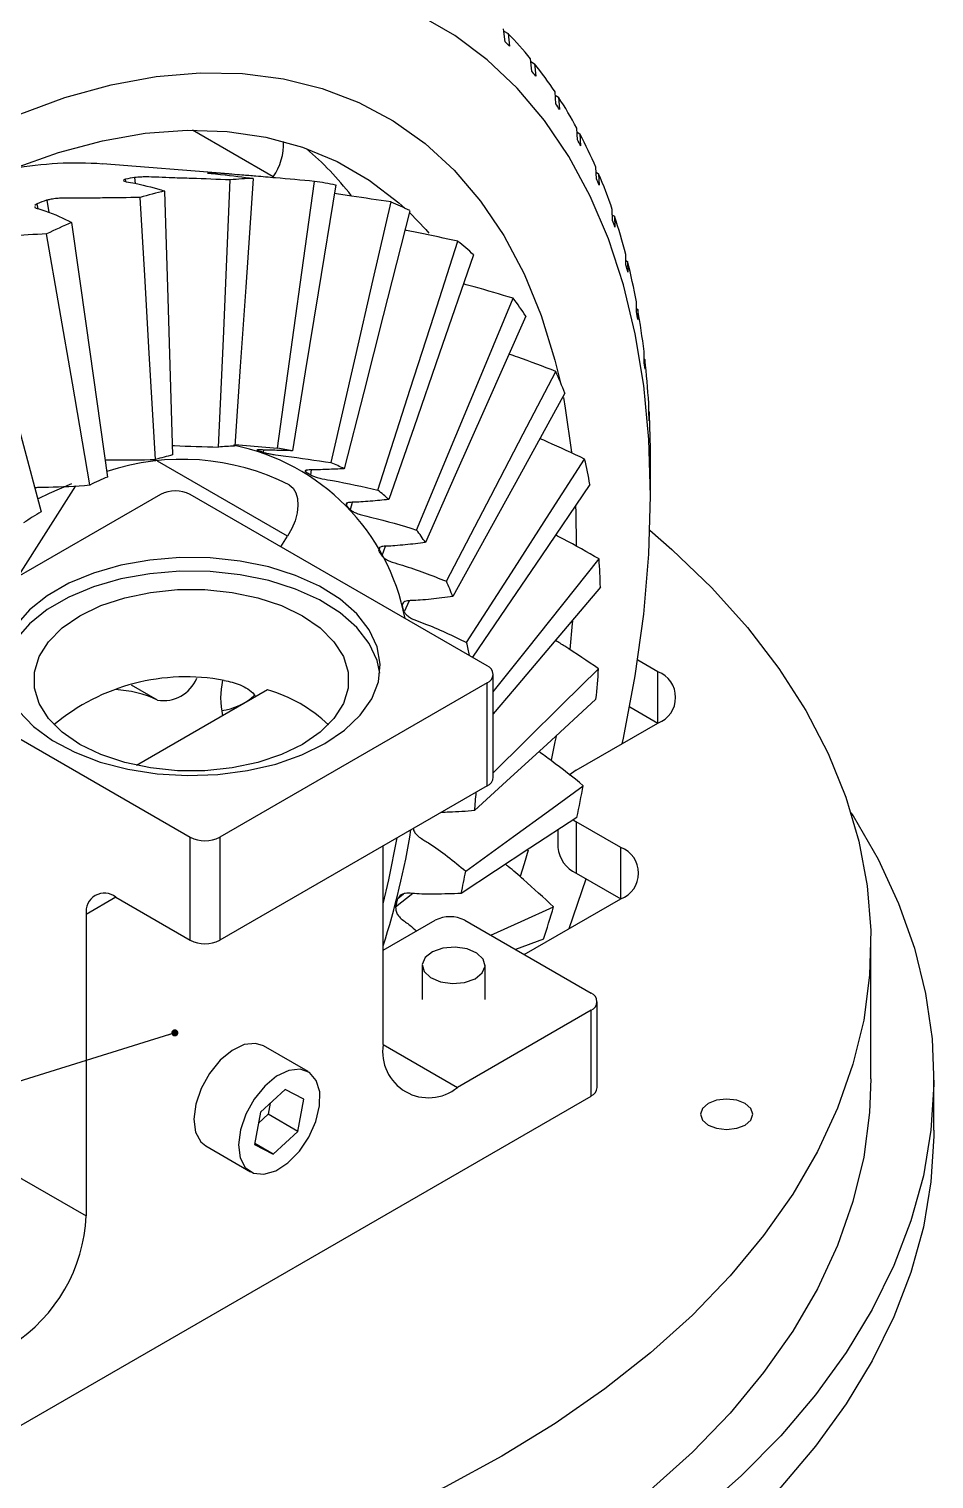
# Model space of a CAD drawing. Header units: millimetres. Extents: x 0 to 1189, y 0 to 841.
# Drawn here: x 659.4 to 788.7, y 293 to 500.2 of the extents above; entities that cross this region are included whole.
import ezdxf

# ---------------------------------------------------------------- set-up
doc = ezdxf.new("R2010")
doc.units = ezdxf.units.MM
doc.layers.add('10', color=7, linetype='Continuous')
doc.dimstyles.new('SLDDIMSTYLE0', dxfattribs={"dimtxt": 0.18, "dimasz": 1.016, "dimexe": 0, "dimexo": 0.0625, "dimgap": 0, "dimtad": 0, "dimtih": 1, "dimtoh": 1, "dimdec": 0, "dimrnd": 1e-09, "dimzin": 0, "dimdsep": 46, "dimtxsty": 'Standard', "dimblk1": 'DOT', "dimblk2": 'DOT', "dimsah": 1, "dimcen": 0.09, "dimadec": 0, "dimazin": 0, "dimtfac": 1.016, "dimtdec": 0, "dimtofl": 0, "dimtmove": 0, "dimatfit": 3, "dimldrblk": 'DOT', "dimfxl": 0, "dimfrac": 2, "dimtolj": 1, "dimtzin": 0, "dimarcsym": 0})

# ---------------------------------------------------------------- blocks, each defined once
blk = doc.blocks.new('_Dot')
at = {"color": 0, "linetype": 'ByBlock', "lineweight": -2}
blk.add_line((-0.5, 0), (-1, 0), dxfattribs=at)
at = {"color": 0, "linetype": 'ByBlock', "const_width": 0.5}
blk.add_lwpolyline([(-0.25, 0, 1), (0.25, 0, 1)], format="xyb", close=True, dxfattribs=at)

msp = doc.modelspace()

# ---------------------------------------------------------------- linework, layer by layer
at = {"color": 7, "linetype": 'Continuous', "lineweight": 25}
for p, q in [((727.46, 498.33), (727.26, 500.16)), ((727.29, 499.87), (727.88, 499.52)), ((727.88, 499.52), (728.08, 497.7)), ((731.27, 494.12), (731.11, 495.91)), ((731.14, 495.51), (731.68, 495.2)), ((731.68, 495.2), (731.84, 493.42)), ((734.73, 489.45), (734.6, 491.19)), ((734.63, 490.68), (735.11, 490.41)), ((735.11, 490.41), (735.24, 488.67)), ((694.35, 479.04), (682.79, 485.72)), ((737.81, 484.32), (737.71, 486.01)), ((737.75, 485.4), (738.16, 485.16)), ((738.16, 485.16), (738.26, 483.47)), ((687.99, 479.44), (669.93, 480.87)), ((673.25, 478.71), (672.95, 478.59)), ((673.28, 478.37), (673.25, 478.71)), ((674.54, 478.93), (674.6, 478.1)), ((740.51, 478.76), (740.44, 480.4)), ((740.47, 479.69), (740.83, 479.48)), ((740.83, 479.48), (740.9, 477.85)), ((660.62, 475.19), (660.29, 474.95)), ((660.75, 474.48), (660.62, 475.19)), ((661.97, 475.68), (662.26, 473.94)), ((742.83, 472.8), (742.77, 474.37)), ((742.8, 473.57), (743.1, 473.4)), ((743.1, 473.4), (743.15, 471.82)), ((744.73, 466.45), (744.7, 467.96)), ((744.72, 467.07), (744.97, 466.93)), ((744.97, 466.93), (745, 465.42)), ((746.24, 459.74), (746.22, 461.18)), ((746.23, 460.2), (746.42, 460.1)), ((746.42, 460.1), (746.43, 458.65)), ((747.32, 452.7), (747.31, 454.07)), ((747.32, 453.01), (747.45, 452.93)), ((747.45, 452.93), (747.45, 451.56)), ((747.99, 445.35), (747.99, 446.65)), ((747.99, 445.5), (748.05, 445.47)), ((748.05, 445.47), (748.05, 444.17)), ((688.84, 440.8), (694.96, 440.26)), ((692.94, 440.01), (692.9, 439.67)), ((696.38, 427.69), (677.82, 438.4)), ((699.78, 437.16), (699.64, 436.44)), ((748.23, 437.72), (748.23, 438.95)), ((748.23, 433.44), (748.23, 437.11)), ((698.98, 436.86), (699.03, 437.1)), ((678.23, 433.67), (640.05, 411.63)), ((657.97, 422.1), (666.15, 434.91)), ((724.9, 409.18), (682.47, 433.67)), ((704.79, 432.08), (704.88, 432.41)), ((705.63, 432.53), (705.33, 431.48)), ((695.43, 426.19), (696.38, 427.69)), ((709.42, 425.67), (709.56, 426.05)), ((710.33, 426.24), (709.84, 424.91)), ((712.77, 417.8), (712.98, 418.25)), ((713.77, 418.46), (713.04, 416.89)), ((640.05, 409.18), (682.47, 384.68)), ((749.29, 408.33), (746.41, 410)), ((749.29, 400.98), (749.29, 408.33)), ((677.8, 404.27), (674.09, 406.41)), ((724.9, 406.73), (686.72, 384.68)), ((724.9, 392.03), (724.9, 406.73)), ((725.78, 393.25), (725.78, 407.95)), ((693.52, 405.75), (674.8, 394.95)), ((745.28, 403.3), (749.29, 400.98)), ((737.63, 394.25), (749.29, 400.98)), ((737.63, 394.25), (736.63, 393.56)), ((724.9, 392.03), (686.72, 369.99)), ((734.99, 385.72), (734.99, 383.22)), ((737.18, 387.18), (737.63, 386.9)), ((743.99, 383.22), (737.63, 386.9)), ((737.63, 386.9), (737.63, 379.55)), ((682.47, 369.99), (682.47, 384.68)), ((686.72, 384.68), (686.72, 369.99)), ((710.05, 355.06), (710.05, 383.46)), ((743.99, 375.88), (743.99, 383.22)), ((737.63, 379.55), (743.99, 375.88)), ((736.63, 371.63), (739.03, 378.74)), ((671.87, 376.11), (667.62, 373.66)), ((671.87, 376.11), (682.47, 369.99)), ((714.27, 376.64), (711.83, 374.69)), ((712.15, 375.92), (712.96, 376.59)), ((730.2, 367.92), (743.99, 375.88)), ((667.62, 373.66), (667.62, 330.57)), ((710.05, 368.53), (717.47, 372.82)), ((721.72, 372.82), (739.75, 362.41)), ((732.93, 370.11), (728.97, 368.63)), ((779.74, 350.16), (779.74, 369.75)), ((715.63, 366.39), (715.63, 361.49)), ((724.63, 361.49), (724.63, 366.39)), ((740.63, 348.94), (740.63, 361.18)), ((739.75, 359.96), (720.66, 348.94)), ((739.75, 347.71), (739.75, 359.96)), ((699.33, 351.19), (692.96, 354.86)), ((710.05, 355.06), (720.66, 348.94)), ((788.74, 342.81), (788.74, 350.16)), ((696.06, 348.66), (692.53, 345.42)), ((698.72, 347.28), (696.06, 348.66)), ((637.93, 288.93), (739.75, 347.71)), ((693.92, 346.69), (693.63, 345.11)), ((697.87, 342.66), (698.72, 347.28)), ((692.53, 345.42), (691.68, 340.8)), ((693.63, 345.11), (692.24, 343.84)), ((697.87, 342.66), (693.63, 345.11)), ((645.35, 343.43), (667.62, 330.57)), ((694.35, 339.42), (697.87, 342.66)), ((684.71, 340.57), (691.08, 336.9)), ((691.68, 340.8), (694.35, 339.42)), ((694.35, 339.42), (691.71, 340.95))]:
    msp.add_line(p, q, dxfattribs=at)
at = {"color": 7, "linetype": 'Continuous', "lineweight": 25, "flags": 128}
for points in [[(744.21, 398.05), (744.38, 398.83), (746.06, 407.76), (747.27, 416.54), (747.99, 425.11), (748.23, 433.44), (747.99, 441.49), (747.27, 449.22), (746.06, 456.6), (744.38, 463.6), (742.23, 470.17), (739.63, 476.29), (736.58, 481.93), (733.1, 487.07), (729.21, 491.68), (724.92, 495.73), (720.26, 499.22), (715.24, 502.11)], [(644.29, 481.22), (651.1, 484.86), (657.88, 487.91), (664.58, 490.35), (671.18, 492.17), (677.63, 493.35), (683.91, 493.9), (689.97, 493.8), (695.79, 493.05), (701.33, 491.67), (706.58, 489.66), (711.48, 487.03), (716.03, 483.8), (720.2, 479.97), (723.96, 475.58), (727.3, 470.64), (730.19, 465.18), (732.63, 459.23), (734.59, 452.83), (735.32, 449.81)], [(644.29, 481.22), (651.1, 484.86), (657.88, 487.91), (664.58, 490.35), (671.18, 492.17), (677.63, 493.35), (683.91, 493.9), (689.97, 493.8), (695.79, 493.05), (701.33, 491.67), (706.58, 489.66), (711.48, 487.03), (716.03, 483.8), (720.2, 479.97), (723.96, 475.58), (727.3, 470.64), (730.19, 465.18), (732.63, 459.23), (734.59, 452.83), (735.32, 449.81)], [(644.29, 473.87), (650.79, 477.34), (657.25, 480.23), (663.64, 482.52), (669.93, 484.2), (676.06, 485.27), (682.03, 485.71), (687.78, 485.52), (693.28, 484.7), (698.52, 483.26), (703.45, 481.21), (708.05, 478.55), (712.29, 475.31), (713.14, 474.55)], [(686.53, 440.41), (687.21, 455.91), (687.7, 467.25), (688.2, 478.6)], [(691.48, 478.81), (690.41, 463.29), (689.62, 451.93), (688.83, 440.56)], [(678.81, 477.01), (679.27, 461.71), (679.61, 450.51), (679.95, 439.3)], [(694.96, 440.26), (697.1, 455.73), (698.67, 467.06), (700.24, 478.39)], [(703.26, 477.87), (700.75, 462.46), (698.91, 451.18), (697.07, 439.9)], [(677.52, 438.65), (676.63, 453.83), (675.98, 464.96), (675.33, 476.08)], [(702.6, 438.2), (706.08, 453.3), (708.62, 464.37), (711.17, 475.44)], [(665.54, 472.51), (667.62, 457.76), (669.14, 446.96), (670.66, 436.15)], [(713.84, 474.2), (710.04, 459.24), (707.26, 448.29), (704.48, 437.33)], [(713.85, 473.88), (716.15, 471.49), (716.58, 471.01)], [(668.16, 435.01), (665.65, 449.56), (663.8, 460.22), (661.96, 470.88)], [(709.28, 434.27), (713.91, 448.69), (717.31, 459.26), (720.7, 469.82)], [(722.96, 467.91), (718.05, 453.71), (714.46, 443.32), (710.86, 432.93)], [(652, 465.43), (655.73, 451.54), (658.46, 441.36), (661.19, 431.19)], [(714.82, 428.57), (720.41, 442.01), (724.51, 451.85), (728.61, 461.69)], [(730.41, 459.14), (724.6, 446.01), (720.34, 436.4), (716.08, 426.79)], [(719.08, 421.25), (725.42, 433.42), (730.06, 442.33), (734.71, 451.24)], [(736, 448.11), (729.5, 436.32), (724.74, 427.69), (719.99, 419.06)], [(735.79, 447.52), (736.07, 446), (736.97, 439.72)], [(735.79, 447.52), (736.07, 446), (736.97, 439.72)], [(721.97, 412.49), (728.81, 423.13), (733.82, 430.92), (738.83, 438.71)], [(665.52, 435.16), (662.31, 433.77), (660.74, 433.01)], [(739.58, 435.09), (732.65, 424.89), (727.57, 417.42), (722.79, 410.39)], [(696.62, 435.02), (697.17, 434.56), (697.57, 433.9), (697.81, 433.06), (697.87, 432.08), (697.74, 431.01), (697.45, 429.89), (696.99, 428.77), (696.38, 427.69)], [(737.54, 431.92), (737.56, 431.22), (737.62, 426.32)], [(737.54, 431.92), (737.56, 431.22), (737.62, 426.32)], [(748.15, 428.56), (751.3, 425.81), (756.99, 420.32), (762.09, 414.63), (766.57, 408.78), (770.41, 402.78), (773.61, 396.65), (776.15, 390.42), (778.02, 384.11), (779.21, 377.75), (779.72, 371.35), (779.55, 364.96), (778.7, 358.57), (777.16, 352.24), (774.96, 345.96), (772.09, 339.78), (768.57, 333.71), (764.4, 327.78), (759.62, 322.01), (754.22, 316.42), (748.24, 311.03), (741.7, 305.86), (734.61, 300.94), (727.02, 296.28)], [(709.57, 408.11), (709.19, 409.94), (708.06, 412.36), (706.28, 414.65), (703.88, 416.74), (700.94, 418.58), (697.51, 420.13), (693.71, 421.34), (689.62, 422.18), (685.34, 422.64), (681, 422.69), (676.7, 422.33), (672.55, 421.59), (668.66, 420.47), (665.13, 419), (662.06, 417.23), (659.52, 415.19), (657.58, 412.95), (656.29, 410.55), (655.68, 408.11)], [(701.72, 398.07), (704.53, 399.98), (706.78, 402.12), (708.41, 404.45), (709.36, 406.9), (709.62, 409.4), (709.19, 411.9), (708.06, 414.32), (706.28, 416.61), (703.88, 418.7), (700.94, 420.54), (697.51, 422.09), (693.71, 423.3), (689.62, 424.14), (685.34, 424.59), (681, 424.65), (676.7, 424.29), (672.55, 423.55), (668.66, 422.43), (665.13, 420.96), (662.06, 419.19), (659.52, 417.15), (657.58, 414.91)], [(725.78, 405.47), (730.5, 411.4), (735.69, 417.92), (740.89, 424.44)], [(698.54, 397.94), (695.53, 396.49), (692.14, 395.36), (688.45, 394.58), (684.59, 394.19), (680.67, 394.19), (676.8, 394.58), (673.12, 395.36), (669.72, 396.49), (666.72, 397.94), (664.2, 399.68), (662.24, 401.64), (660.89, 403.77), (660.21, 406), (660.21, 408.26), (660.89, 410.49), (662.24, 412.62), (664.2, 414.58), (666.72, 416.31), (669.72, 417.77), (673.12, 418.9), (676.8, 419.67), (680.67, 420.07), (684.59, 420.07), (688.45, 419.67), (692.14, 418.9), (695.53, 417.77), (698.54, 416.31), (701.06, 414.58), (703.02, 412.62), (704.36, 410.49), (705.04, 408.26), (705.04, 406), (704.36, 403.77), (703.02, 401.64), (701.06, 399.68), (698.54, 397.94)], [(741.08, 420.4), (733.96, 411.99), (728.75, 405.83), (725.78, 402.31)], [(737.1, 415.57), (737.07, 415.2), (736.69, 411.51)], [(737.1, 415.57), (737.07, 415.2), (736.69, 411.51)], [(725.78, 393.9), (730.45, 398.51), (735.64, 403.63), (740.82, 408.75)], [(740.45, 404.41), (733.41, 397.95), (728.26, 393.21), (723.1, 388.48)], [(658.01, 402.69), (660.1, 400.49), (662.78, 398.52), (665.98, 396.82), (669.6, 395.43), (673.56, 394.4), (677.76, 393.76), (682.08, 393.5), (686.42, 393.65), (690.66, 394.21), (694.69, 395.14), (698.41, 396.44), (701.72, 398.07)], [(734.74, 399.06), (734.59, 398.3), (734.05, 395.69)], [(734.74, 399.06), (734.59, 398.3), (734.05, 395.69)], [(721.84, 379.83), (728.65, 384.79), (733.65, 388.42), (738.64, 392.05)], [(737.71, 387.51), (731.01, 383.1), (726.1, 379.87), (721.19, 376.65)], [(776.88, 388.19), (777.18, 387.73), (780.76, 381.54), (783.68, 375.23), (785.95, 368.84), (787.55, 362.37), (788.48, 355.87), (788.74, 349.34), (788.31, 342.82), (787.22, 336.32), (785.45, 329.87), (783.01, 323.5), (779.92, 317.22), (776.19, 311.06), (771.82, 305.04), (766.84, 299.17), (761.26, 293.5), (755.1, 288.02), (748.38, 282.77), (741.14, 277.76), (733.38, 273.01)], [(710.05, 375.17), (710.87, 378.58), (712.05, 384.61)], [(730.78, 382.85), (730.19, 380.87), (729.64, 379.09)], [(730.78, 382.85), (730.19, 380.87), (729.64, 379.09)], [(725.42, 370.68), (729.78, 372.65), (734.39, 374.74)], [(717.09, 368.3), (716.05, 367.49), (715.63, 366.5), (715.9, 365.5), (716.81, 364.63), (718.23, 364.03), (719.93, 363.79), (721.67, 363.95), (723.17, 364.47), (724.21, 365.29), (724.62, 366.28), (724.35, 367.28), (723.44, 368.14), (722.03, 368.74), (720.32, 368.98), (718.59, 368.83), (717.09, 368.3)], [(692.96, 354.86), (691.81, 355.23), (690.19, 355.05), (688.46, 354.22), (686.76, 352.81), (685.25, 350.95), (684.05, 348.8), (683.28, 346.56), (683, 344.42), (683.24, 342.57)], [(689.61, 338.89), (690.35, 337.5), (691.52, 336.69), (693.01, 336.53), (694.7, 337.04), (696.44, 338.18), (698.07, 339.83), (699.44, 341.85), (700.43, 344.08), (700.96, 346.29), (700.98, 348.31), (700.48, 349.95), (699.52, 351.07), (698.17, 351.55), (696.56, 351.38), (694.82, 350.55), (693.13, 349.14), (691.61, 347.28), (690.41, 345.13), (689.64, 342.89), (689.37, 340.74), (689.61, 338.89)], [(779.74, 350.16), (779.55, 345.36), (778.7, 338.98), (777.16, 332.64), (774.96, 326.37), (772.09, 320.18), (768.57, 314.12), (764.4, 308.19), (759.62, 302.41), (754.22, 296.82), (748.24, 291.43), (741.7, 286.27), (734.61, 281.34), (727.02, 276.68)], [(756.47, 346.63), (755.65, 345.93), (755.37, 345.1), (755.65, 344.27), (756.47, 343.57), (757.68, 343.1), (759.12, 342.94), (760.55, 343.1), (761.77, 343.57), (762.58, 344.27), (762.87, 345.1), (762.58, 345.93), (761.77, 346.63), (760.55, 347.1), (759.12, 347.27), (757.68, 347.1), (756.47, 346.63)], [(683.24, 342.57), (683.98, 341.18), (684.71, 340.57)], [(788.74, 342.81), (788.74, 341.99), (788.31, 335.47), (787.22, 328.97), (785.45, 322.52), (783.01, 316.15), (779.92, 309.87), (776.19, 303.71), (771.82, 297.69), (766.84, 291.83), (761.26, 286.15), (755.1, 280.67), (748.38, 275.42), (741.14, 270.41), (733.38, 265.66)], [(727.02, 296.28), (718.94, 291.89), (710.41, 287.81), (701.47, 284.03), (692.13, 280.57), (682.45, 277.46), (672.45, 274.7), (662.17, 272.29), (651.66, 270.26), (640.95, 268.6), (630.09, 267.33), (619.11, 266.45), (608.05, 265.95), (596.97, 265.85), (585.9, 266.15), (574.87, 266.84), (563.95, 267.92), (553.15, 269.38), (542.54, 271.23), (532.14, 273.45)]]:
    msp.add_lwpolyline(points, dxfattribs=at)
at = {"color": 7, "linetype": 'Continuous', "lineweight": 25}
for centre, radius, start, end in [((687.36, 460.16), 56.49, 39.2542, 44.1702), ((689.18, 459.88), 54.26, 44.1869, 45.1236), ((684.02, 457.48), 60.78, 33.6801, 38.3623), ((686.46, 457.47), 57.89, 38.3835, 39.2805), ((682.53, 454.62), 62.75, 32.86, 33.7101), ((679.39, 454.45), 66.31, 28.4185, 32.8363), ((673.39, 451.26), 73.1, 23.4869, 27.6266), ((687.36, 483.8), 8.46, 325.7178, 1.9342), ((670.3, 449.13), 44.49, 37.7587, 49.685), ((677.27, 451.52), 68.86, 27.6513, 28.4504), ((666.22, 429.71), 51.29, 85.8519, 100.1565), ((693.51, 421.44), 57.41, 92.0208, 95.3057), ((670.64, 448.35), 76.21, 22.7721, 23.519), ((666, 448.11), 81.14, 18.886, 22.7477), ((696.48, 404.28), 74.85, 103.6611, 106.4136), ((693.95, 432.68), 46.13, 78.363, 82.1635), ((695.32, 437.56), 41.06, 63.1893, 67.2969), ((704.34, 382.82), 97.73, 113.3919, 115.6959), ((662.64, 445.32), 84.77, 18.2215, 18.9172), ((657.25, 445.17), 90.37, 14.6043, 18.1982), ((694.68, 436.8), 42.04, 47.7173, 51.7605), ((653.31, 442.58), 94.49, 13.9867, 14.6338), ((647.2, 442.61), 100.75, 10.6224, 13.9651), ((689.37, 432.14), 49.13, 33.3334, 36.978), ((635.97, 440.57), 112.16, 6.916, 10.028), ((642.76, 440.28), 105.29, 10.0476, 10.6497), ((631.12, 438.55), 117.06, 6.3799, 6.941), ((623.74, 439.14), 124.47, 3.4592, 6.3623), ((677.65, 425.88), 62.44, 20.8541, 23.9601), ((610.72, 438.41), 137.52, 0.2255, 2.942), ((618.59, 437.48), 129.64, 2.9576, 3.4817), ((692.33, 388.39), 52.39, 103.6611, 106.4136), ((690.24, 400.4), 40.19, 92.0208, 95.3057), ((682.53, 410.1), 31.19, 10.8069, 78.648), ((690.55, 408.27), 32.29, 78.3631, 82.1635), ((681.34, 404.93), 33.75, 63.0945, 108.5823), ((691.51, 411.68), 28.74, 63.1893, 67.2969), ((659.14, 420.35), 81.78, 10.3794, 12.9741), ((605.91, 437.11), 142.32, 359.9998, 0.2461), ((697.82, 373.36), 68.41, 113.3919, 115.6959), ((680.35, 429.57), 4.61, 62.6097, 117.3903), ((691.06, 411.15), 29.43, 47.7173, 51.7605), ((706.77, 357.03), 87.05, 121.5786, 123.5407), ((687.35, 407.89), 34.39, 33.3334, 36.978), ((635, 417.42), 106.12, 1.6108, 3.7917), ((679.14, 403.5), 43.71, 20.8541, 23.9601), ((666.71, 399.75), 56.71, 11.0693, 12.981), ((724.43, 407.95), 1.31, 290.7834, 69.2166), ((607.72, 418.01), 133.42, 354.1499, 356.022), ((747.9, 404.66), 3.93, 290.7834, 69.2166), ((681.89, 378.14), 29.46, 79.3286, 129.8447), ((678.61, 409.42), 5.22, 261.0425, 337.2346), ((698.25, 404.57), 11.43, 167.1728, 192.7509), ((671.01, 389.85), 15.94, 64.7847, 87.2308), ((686.01, 410.99), 8.25, 276.5013, 312.849), ((687.56, 385.26), 21.34, 46.5644, 73.7942), ((724.28, 393.4), 1.51, 294.3747, 354.3052), ((580.66, 421.94), 160.78, 347.6337, 349.2869), ((629.97, 398.02), 93.62, 354.151, 355.779), ((602.22, 403.76), 113.24, 342.2158, 350.8501), ((684.59, 388.78), 4.61, 242.6097, 297.3903), ((739.5, 383.67), 4.53, 185.6948, 245.6253), ((742.6, 379.55), 3.93, 290.7834, 69.2166), ((611.25, 400.75), 112.55, 347.6337, 349.2869), ((670.21, 374.08), 2.62, 50.7967, 189.214), ((719.6, 368.72), 4.61, 62.6097, 117.3903), ((557.39, 427.94), 184.83, 341.766, 343.2726), ((684.59, 374.08), 4.61, 242.6097, 297.3903), ((739.28, 361.18), 1.31, 290.7834, 69.2166), ((716.52, 354.01), 6.55, 170.786, 309.2033), ((739.13, 349.09), 1.51, 294.3747, 354.3052), ((644.6, 331.62), 23.05, 302.6055, 357.3945)]:
    msp.add_arc(centre, radius, start, end, dxfattribs=at)
for centre, major_axis, ratio, start_param, end_param in [((684.34, 326.22), (-1.51, 153.4), 0.606833, 0.08927, 0.103206), ((682, 326.07), (2.12, 153.57), 0.562076, 6.256604, 6.270539), ((686.82, 326.89), (-4.61, 152.62), 0.653276, 0.205493, 0.219428), ((680.68, 333.9), (4.33, 107.18), 0.518913, 6.140102, 6.154037), ((679.35, 334.51), (7.43, 106.45), 0.477307, 6.022181, 6.036116), ((678.22, 335.47), (10.76, 105.31), 0.437312, 5.902211, 5.916146), ((677.32, 336.75), (14.31, 103.8), 0.399086, 5.779649, 5.793584), ((676.67, 338.31), (18.05, 101.96), 0.362929, 5.65403, 5.667965), ((676.85, 346.58), (35, 92.15), 0.250555, 5.115833, 5.129768)]:
    msp.add_ellipse(centre, major_axis=major_axis, ratio=ratio, start_param=start_param, end_param=end_param, dxfattribs=at)
for points, knots in [([(688.2, 478.6), (686.36, 478.67), (683.59, 478.77), (680.19, 478.88), (678.18, 478.96), (676.84, 479.02), (675.77, 479.02), (675.06, 478.98), (674.69, 478.94), (674.54, 478.93)], [0, 0, 0, 0, 0.400691, 0.600988, 0.748033, 0.852821, 0.908426, 0.964341, 1, 1, 1, 1]), ([(685.22, 479.61), (685.11, 479.61), (684.89, 479.61), (684.97, 479.58), (685.64, 479.5), (688.25, 479.25), (690.05, 479.01), (691.48, 478.81)], [0, 0, 0, 0, 0.059393, 0.119284, 0.191997, 0.352444, 1, 1, 1, 1]), ([(700.24, 478.39), (698.37, 478.56), (695.57, 478.81), (692.11, 479.1), (690.06, 479.27), (688.68, 479.38), (687.61, 479.47), (686.92, 479.52), (686.56, 479.54), (686.42, 479.55)], [0, 0, 0, 0, 0.400691, 0.600988, 0.748033, 0.852821, 0.908426, 0.964341, 1, 1, 1, 1]), ([(672.95, 478.53), (672.95, 478.51), (672.92, 478.44), (673.54, 478.29), (675.88, 477.89), (677.5, 477.4), (678.81, 477.01)], [0, 0, 0, 0, 0.035155, 0.114813, 0.290587, 1, 1, 1, 1]), ([(711.17, 475.44), (709.28, 475.72), (706.57, 476.14), (703.88, 476.52), (703.06, 476.63)], [0, 0, 0, 0, 0.692962, 1, 1, 1, 1]), ([(660.26, 474.8), (660.26, 474.77), (660.23, 474.66), (660.78, 474.46), (662.9, 473.85), (664.36, 473.11), (665.54, 472.51)], [0, 0, 0, 0, 0.018203, 0.099261, 0.278123, 1, 1, 1, 1]), ([(675.33, 476.08), (673.53, 476.06), (670.83, 476.02), (667.52, 475.99), (665.57, 475.99), (664.27, 476.01), (663.22, 475.93), (662.5, 475.81), (662.12, 475.72), (661.97, 475.68)], [0, 0, 0, 0, 0.400691, 0.600988, 0.748033, 0.852821, 0.908426, 0.964341, 1, 1, 1, 1]), ([(661.96, 470.88), (660.22, 470.79), (657.6, 470.65), (654.41, 470.5), (652.53, 470.45), (651.28, 470.44), (650.25, 470.29), (649.54, 470.1), (649.16, 469.94), (649.01, 469.88)], [0, 0, 0, 0, 0.400691, 0.600988, 0.748033, 0.852821, 0.908426, 0.964341, 1, 1, 1, 1]), ([(720.7, 469.82), (718.83, 470.24), (716.3, 470.8), (713.79, 471.31), (713.14, 471.44)], [0, 0, 0, 0, 0.741812, 1, 1, 1, 1]), ([(728.61, 461.69), (726.76, 462.24), (724.4, 462.95), (722.03, 463.59), (721.52, 463.73)], [0, 0, 0, 0, 0.782555, 1, 1, 1, 1]), ([(734.71, 451.24), (732.9, 451.93), (730.67, 452.78), (728.42, 453.56), (728, 453.7)], [0, 0, 0, 0, 0.811912, 1, 1, 1, 1]), ([(738.83, 438.71), (737.08, 439.54), (734.95, 440.55), (732.8, 441.47), (732.43, 441.63)], [0, 0, 0, 0, 0.825781, 1, 1, 1, 1]), ([(679.91, 440.65), (680.01, 440.64), (682.15, 440.56), (684.39, 440.48), (686.53, 440.41)], [0, 0, 0, 0, 0.047462, 1, 1, 1, 1]), ([(697.07, 439.9), (696.34, 439.92), (695.25, 439.95), (693.81, 439.98), (692.9, 440.01), (692.22, 440.04), (691.98, 440.01), (692, 439.96), (692.1, 439.92), (692.14, 439.9)], [0, 0, 0, 0, 0.402876, 0.604263, 0.750632, 0.853646, 0.909779, 0.966213, 1, 1, 1, 1]), ([(692.9, 439.67), (693.05, 439.63), (693.36, 439.55), (693.99, 439.43), (694.94, 439.29), (697.72, 438.95), (700.42, 438.53), (702.6, 438.2)], [0, 0, 0, 0, 0.0574765, 0.1153838, 0.1864601, 0.3409644, 1, 1, 1, 1]), ([(670.32, 438.59), (670.67, 438.59), (672.98, 438.57), (675.44, 438.61), (677.52, 438.65)], [0, 0, 0, 0, 0.149993, 1, 1, 1, 1]), ([(704.48, 437.33), (703.67, 437.29), (702.47, 437.24), (700.9, 437.18), (699.91, 437.16), (699.19, 437.16), (698.9, 437.08), (698.88, 436.98), (698.95, 436.89), (698.98, 436.86)], [0, 0, 0, 0, 0.4028756, 0.6042631, 0.7506325, 0.8536463, 0.9097793, 0.9662132, 1, 1, 1, 1]), ([(699.64, 436.44), (699.78, 436.38), (700.06, 436.25), (700.67, 436.05), (701.61, 435.84), (704.42, 435.37), (707.11, 434.76), (709.28, 434.27)], [0, 0, 0, 0, 0.057476, 0.115384, 0.18646, 0.340964, 1, 1, 1, 1]), ([(660.27, 434.63), (660.47, 434.65), (661.17, 434.73), (663.59, 434.69), (666.12, 434.86), (668.16, 435.01)], [0, 0, 0, 0, 0.0731509, 0.2491744, 1, 1, 1, 1]), ([(710.86, 432.93), (709.99, 432.84), (708.67, 432.72), (706.97, 432.59), (705.9, 432.54), (705.13, 432.53), (704.79, 432.4), (704.72, 432.25), (704.77, 432.13), (704.79, 432.08)], [0, 0, 0, 0, 0.402876, 0.604263, 0.750632, 0.853646, 0.909779, 0.966213, 1, 1, 1, 1]), ([(705.33, 431.48), (705.46, 431.39), (705.71, 431.21), (706.29, 430.94), (707.22, 430.66), (710.04, 430.04), (712.68, 429.23), (714.82, 428.57)], [0, 0, 0, 0, 0.057476, 0.115384, 0.18646, 0.340964, 1, 1, 1, 1]), ([(716.08, 426.79), (715.13, 426.67), (713.7, 426.5), (711.86, 426.33), (710.72, 426.26), (709.91, 426.25), (709.51, 426.09), (709.4, 425.88), (709.42, 425.73), (709.42, 425.67)], [0, 0, 0, 0, 0.402876, 0.604263, 0.750632, 0.853646, 0.909779, 0.966213, 1, 1, 1, 1]), ([(740.89, 424.44), (739.2, 425.4), (737.15, 426.58), (735.05, 427.67), (734.67, 427.87)], [0, 0, 0, 0, 0.819354, 1, 1, 1, 1]), ([(709.84, 424.91), (709.95, 424.8), (710.16, 424.57), (710.7, 424.23), (711.61, 423.88), (714.42, 423.09), (716.99, 422.08), (719.08, 421.25)], [0, 0, 0, 0, 0.057476, 0.115384, 0.18646, 0.340964, 1, 1, 1, 1]), ([(719.99, 419.06), (718.96, 418.94), (717.43, 418.74), (715.47, 418.55), (714.26, 418.49), (713.4, 418.48), (712.95, 418.29), (712.79, 418.05), (712.78, 417.86), (712.77, 417.8)], [0, 0, 0, 0, 0.402876, 0.604263, 0.750632, 0.853646, 0.909779, 0.966213, 1, 1, 1, 1]), ([(713.04, 416.89), (713.13, 416.76), (713.31, 416.48), (713.81, 416.08), (714.68, 415.65), (717.46, 414.69), (719.95, 413.48), (721.97, 412.49)], [0, 0, 0, 0, 0.0574765, 0.1153838, 0.1864601, 0.3409644, 1, 1, 1, 1]), ([(740.82, 408.75), (739.22, 409.85), (737.18, 411.23), (735.09, 412.53), (734.65, 412.8)], [0, 0, 0, 0, 0.7875406, 1, 1, 1, 1]), ([(687.35, 407.09), (688.11, 406.92), (689.65, 406.58), (691.22, 405.61), (691.75, 404.88), (691.82, 404.77)], [0, 0, 0, 0, 0.4615028, 0.9252971, 1, 1, 1, 1]), ([(738.64, 392.05), (737.13, 393.26), (735.04, 394.93), (732.88, 396.49), (732.29, 396.92)], [0, 0, 0, 0, 0.725837, 1, 1, 1, 1]), ([(723.1, 388.48), (721.9, 388.39), (720.31, 388.27), (718.69, 388.23), (718.3, 388.22)], [0, 0, 0, 0, 0.7561121, 1, 1, 1, 1]), ([(714.33, 385.93), (714.35, 385.86), (714.39, 385.6), (714.68, 385.14), (715.42, 384.52), (717.99, 383.03), (720.12, 381.26), (721.84, 379.83)], [0, 0, 0, 0, 0.0239127, 0.0838821, 0.1574895, 0.3174958, 1, 1, 1, 1]), ([(734.39, 374.74), (732.97, 376.05), (730.83, 378), (728.53, 380.02), (727.64, 380.7), (727.51, 380.8)], [0, 0, 0, 0, 0.631143, 0.946637, 1, 1, 1, 1]), ([(721.19, 376.65), (719.94, 376.61), (718.06, 376.54), (715.72, 376.55), (714.31, 376.63), (713.33, 376.73), (712.69, 376.54), (712.34, 376.24), (712.2, 376), (712.15, 375.92)], [0, 0, 0, 0, 0.4028756, 0.6042631, 0.7506325, 0.8536463, 0.9097793, 0.9662132, 1, 1, 1, 1]), ([(711.83, 374.69), (711.84, 374.5), (711.85, 374.11), (712.13, 373.52), (712.82, 372.83), (713.81, 372.21), (714.5, 371.57), (714.81, 371.28)], [0, 0, 0, 0, 0.123408, 0.247742, 0.400351, 0.732089, 1, 1, 1, 1])]:
    msp.add_open_spline(points, degree=3, knots=knots, dxfattribs=at)

# ---------------------------------------------------------------- leaders
at = {"layer": '10'}
msp.add_leader([(680.28, 356.73), (374.78, 261.62)], dimstyle='SLDDIMSTYLE0', dxfattribs=at)

doc.saveas('drawing.dxf')
